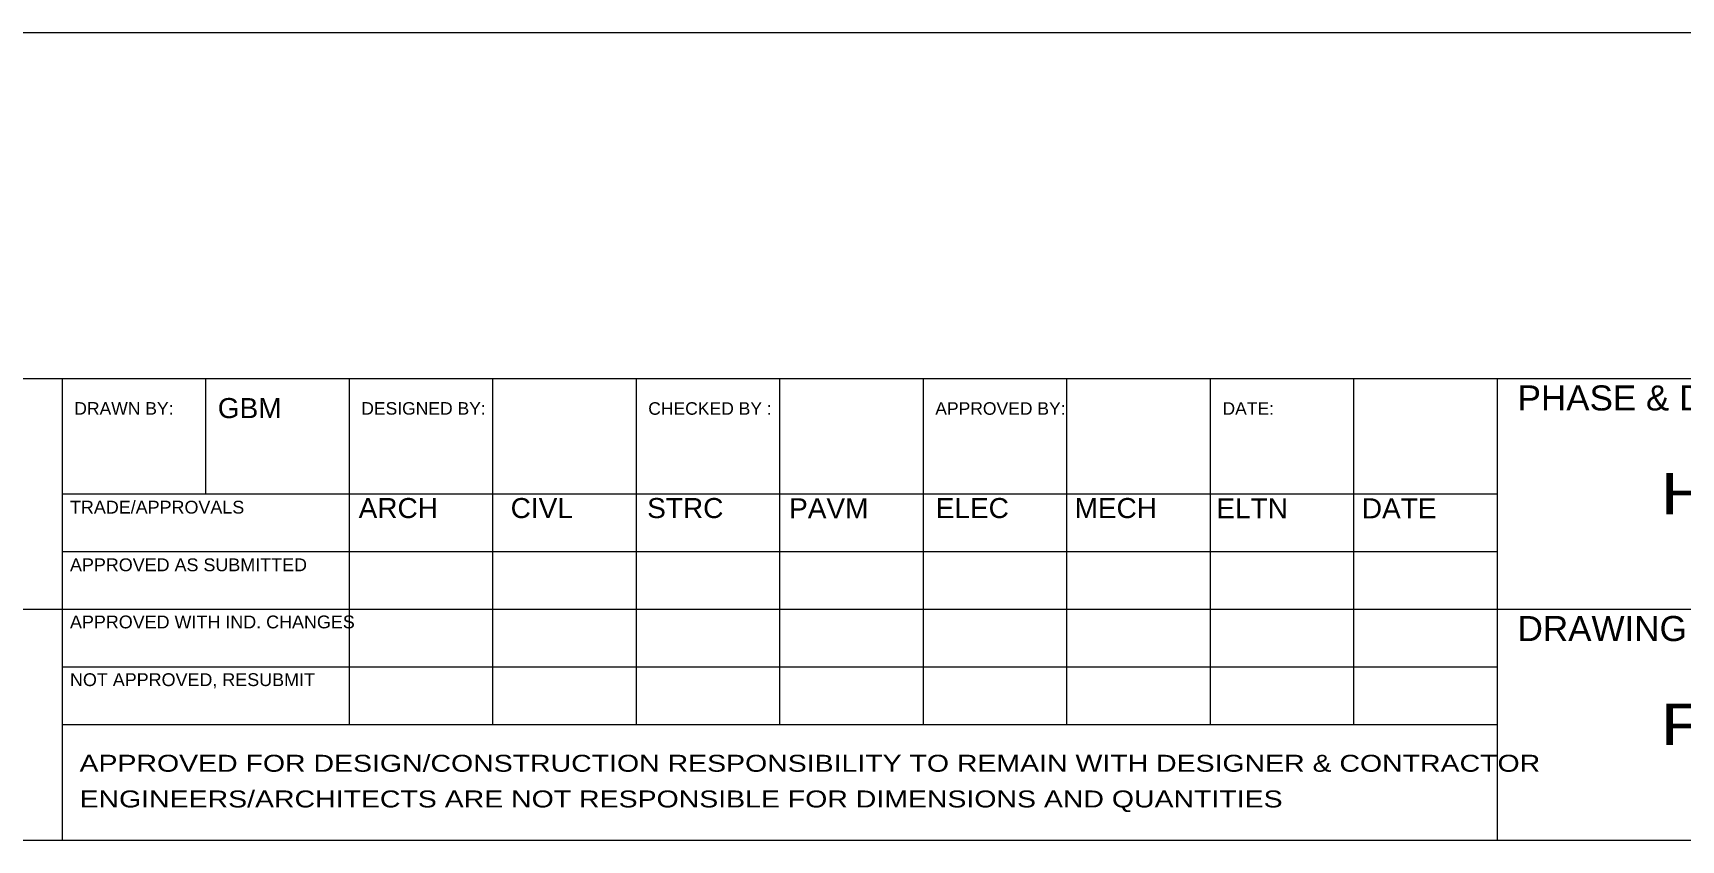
# Model space of a CAD drawing. Header units: millimetres. Extents: x -160614 to 59925, y -157025 to 0.
# Drawn here: x -58475 to -42492, y -129881 to -122056 of the extents above; entities that cross this region are included whole.
import ezdxf

# ---------------------------------------------------------------- set-up
doc = ezdxf.new("R2010")
doc.units = ezdxf.units.MM
doc.header["$LTSCALE"] = 8
doc.layers.add('Frame', color=9, linetype='Continuous', lineweight=9)
doc.styles.add('MARI3', font='arial.ttf', dxfattribs={"width": 1.2})
doc.styles.add('TTLB-A0-JeddahDP$0$Standard', font='txt_____.ttf')
doc.styles.add('TTLB-A0-JeddahDP$0$swis721', font='swiss.ttf')

msp = doc.modelspace()

# ---------------------------------------------------------------- linework, layer by layer
at = {"layer": 'Frame'}
for p, q in [((-16440.4, -122055.5), (-86027.4, -122055.5)), ((-16440.4, -125409.3), (-86027.4, -125409.3)), ((-58192.6, -125409.3), (-58192.6, -129881.1)), ((-56801, -125409.3), (-56801, -126527.3)), ((-55409.4, -125409.3), (-55409.4, -128763.2)), ((-54017.7, -125409.3), (-54017.7, -128763.2)), ((-52626.1, -125409.3), (-52626.1, -128763.2)), ((-51234.5, -125409.3), (-51234.5, -128763.2)), ((-49842.9, -125409.3), (-49842.9, -128763.2)), ((-48451.3, -125409.3), (-48451.3, -128763.2)), ((-47059.6, -125409.3), (-47059.6, -128763.2)), ((-45668, -125409.3), (-45668, -128763.2)), ((-44275.2, -125409.3), (-44275.2, -129881.1)), ((-44275.2, -126527.3), (-58192.6, -126527.3)), ((-44275.2, -127086.3), (-58192.6, -127086.3)), ((-58192.6, -127645.2), (-72110, -127645.2)), ((-44275.2, -127645.2), (-58192.6, -127645.2)), ((-16440.4, -127645.2), (-44275.2, -127645.2)), ((-44275.2, -128204.2), (-58192.6, -128204.2)), ((-44275.2, -128763.2), (-58192.6, -128763.2)), ((-86027.4, -129881.1, 0.4), (-16440.4, -129881.1, 0.4))]:
    msp.add_line(p, q, dxfattribs=at)

# ---------------------------------------------------------------- texts
at = {"layer": 'Frame', "width": 1.2}
for s, height, style, p in [('HVAC', 400.79, 'MARI3', (-42687.9, -126723.5, 0.4)), ('FIRST FLOOR LAYOUT', 400.787, 'MARI3', (-42687.9, -128959.4, 0)), ('APPROVED FOR DESIGN/CONSTRUCTION RESPONSIBILITY TO REMAIN WITH DESIGNER & CONTRACTOR', 164.616, 'TTLB-A0-JeddahDP$0$swis721', (-58023.1, -129219.2)), ('ENGINEERS/ARCHITECTS ARE NOT RESPONSIBLE FOR DIMENSIONS AND QUANTITIES', 164.616, 'TTLB-A0-JeddahDP$0$swis721', (-58023.1, -129565.3))]:
    msp.add_text(s, height=height, dxfattribs=dict(at, style=style)).set_placement(p)
at = {"layer": 'Frame', "style": 'TTLB-A0-JeddahDP$0$swis721'}
for s, insert, char_height, attachment_point in [('GBM', (-56372.9, -125792.8), 194.41, 8), ('TRADE/APPROVALS', (-58115.7, -126717.5), 124.423, 7), ('ARCH', (-54931.7, -126762.1), 194.41, 8), ('CIVL', (-53540.1, -126762.1), 194.41, 8), ('STRC', (-52148.4, -126762.1), 194.41, 8), ('PAVM', (-50756.8, -126762.1), 194.41, 8), ('ELEC', (-49365.2, -126762.1), 194.41, 8), ('MECH', (-47973.6, -126762.1), 194.41, 8), ('ELTN', (-46651.7, -126762.1), 194.41, 8), ('DATE', (-45225.1, -126762.1), 194.41, 8), ('APPROVED AS SUBMITTED', (-58115.7, -127276.4), 124.423, 7), ('APPROVED WITH IND. CHANGES', (-58115.7, -127830.4), 124.423, 7), ('NOT APPROVED, RESUBMIT', (-58115.7, -128411.5), 124.423, 7)]:
    msp.add_mtext(s, dxfattribs=dict(at, insert=insert, char_height=char_height, attachment_point=attachment_point))
at = {"layer": 'Frame'}
for s, insert, char_height, width, attachment_point, style in [('PHASE & DISCIPLINE:', (-44076.4, -125473), 243.014, 5832.34, 1, 'TTLB-A0-JeddahDP$0$swis721'), ('{\\fArial|b0|i0|c0|p34;DRAWN BY:}', (-58073.8, -125695.8), 121.507, 1600.194, 4, 'TTLB-A0-JeddahDP$0$Standard'), ('{\\fArial|b0|i0|c0|p34;DESIGNED BY:}', (-55290.8, -125696.7), 121.507, 2567.606, 4, 'TTLB-A0-JeddahDP$0$Standard'), ('{\\fArial|b0|i0|c0|p34;CHECKED BY :}', (-52507.6, -125697.7), 121.507, 1721.907, 4, 'TTLB-A0-JeddahDP$0$Standard'), ('{\\fArial|b0|i0|c0|p34;APPROVED BY:}', (-49724.3, -125697.7), 121.507, 1484.968, 4, 'TTLB-A0-JeddahDP$0$Standard'), ('{\\fArial|b0|i0|c0|p34;DATE:}', (-46938.8, -125696.7), 121.507, 1849.489, 4, 'TTLB-A0-JeddahDP$0$Standard'), ('DRAWING TITLE:', (-44076.4, -127708.9), 243.014, 5832.34, 1, 'TTLB-A0-JeddahDP$0$swis721')]:
    msp.add_mtext(s, dxfattribs=dict(at, insert=insert, char_height=char_height, width=width, attachment_point=attachment_point, style=style))

doc.saveas('drawing.dxf')
